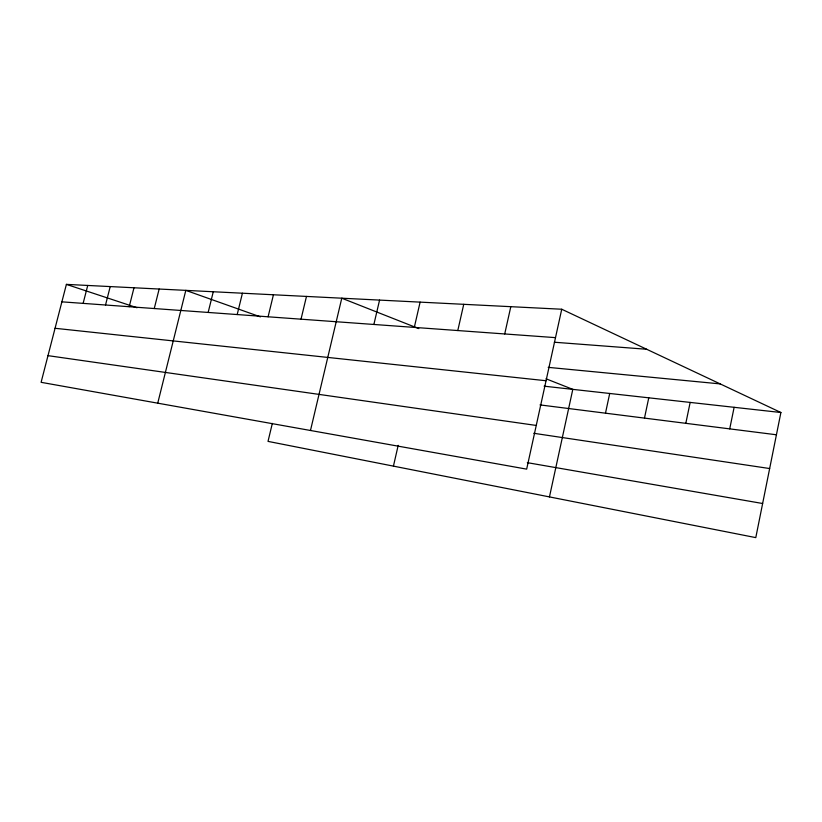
<?xml version="1.0" encoding="UTF-8"?>
<svg xmlns="http://www.w3.org/2000/svg" width="822" height="822" viewBox="0 0 822 822"><rect width="100%" height="100%" fill="white"/><g stroke="black" fill="none" stroke-linecap="round" stroke-linejoin="round"><path stroke-width="1.23" d="M561.734 309.236L526.666 469.136L41.1 382.322L66.397 284.381L561.734 309.236L780.9 412.51L755.788 537.619L268.023 441.383L272.329 423.402M729.72 428.879L734.128 407.311M685.815 423.33L690.161 402.42M644.479 418.11L648.764 397.817M605.485 413.178L609.708 393.471M549.456 496.909L572.8 389.361L546.034 378.798M504.718 333.948L510.811 306.678M457.792 330.547L463.742 304.315M393.43 466.125L398.197 445.339M414.298 327.392L420.114 302.126M373.876 324.464L379.569 300.092M310.48 430.481L341.777 298.201L418.819 328.605M301.027 319.183L306.472 296.423M268.095 316.789L273.428 294.769M237.198 314.549L242.418 293.218M208.161 312.442L213.268 291.748M157.742 403.17L185.813 290.372L260.42 316.871M154.259 308.538L159.149 289.036M129.198 306.719L133.996 287.772M105.524 305.003L110.22 286.58M83.125 303.38L87.728 285.45M61.886 301.838L555.508 337.637M554.336 342.229L646.678 349.258M548.192 367.352L720.164 383.895M55.053 328.286L546.055 380.74M544.113 386.176L780.9 412.51M540.003 404.907L776.43 434.776M47.984 355.649L536.252 425.447M533.776 433.286L769.659 468.54M527.334 462.663L762.641 503.506M66.397 284.381L137.017 307.736"/></g></svg>
